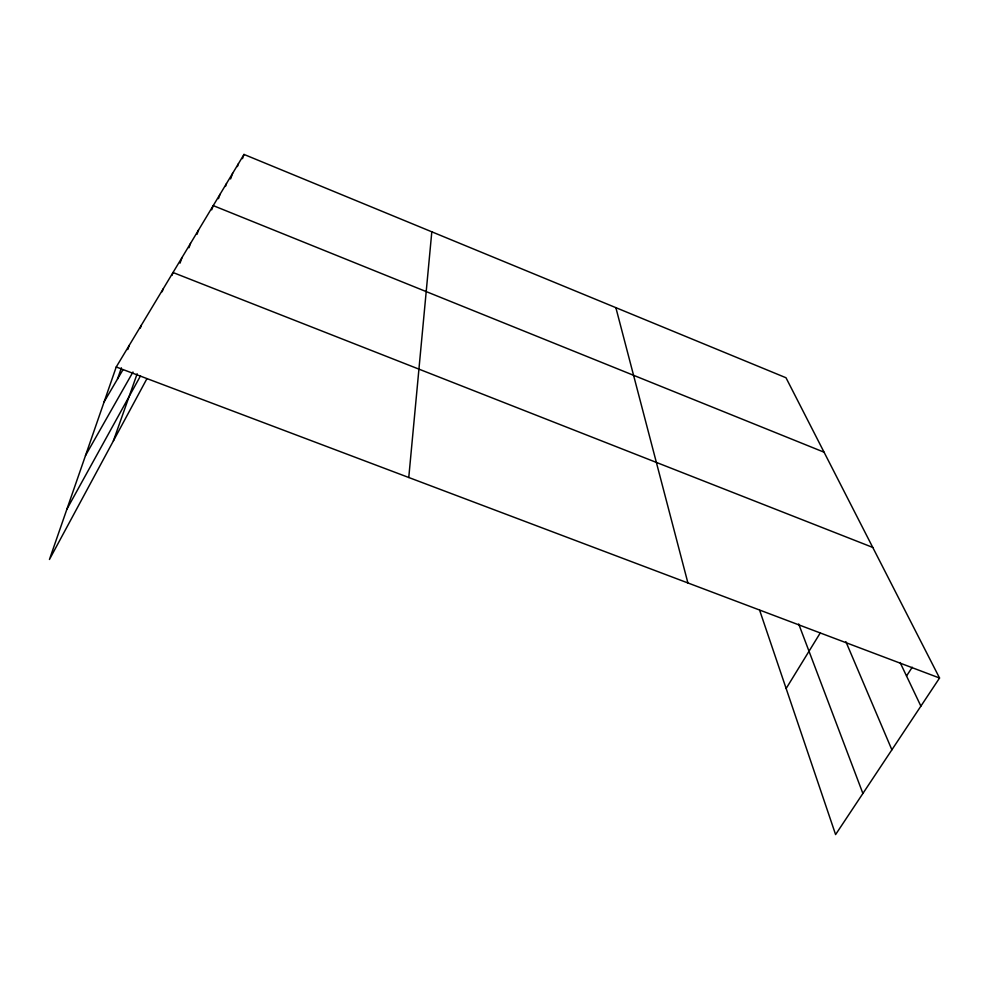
<?xml version="1.0" encoding="UTF-8"?>
<svg xmlns="http://www.w3.org/2000/svg" width="989" height="989" viewBox="0 0 989 989"><rect width="100%" height="100%" fill="white"/><g stroke="black" fill="none" stroke-linecap="round" stroke-linejoin="round"><path stroke-width="1.48" d="M408.766 477.489L431.81 231.809M759.663 610.312L835.594 834.568L939.55 678.021L785.995 377.749L243.999 154.432L116.232 366.981L49.45 559.477L146.854 378.824M117.481 379.071L121.4 367.834M127.766 349.562L129.238 345.346M140.339 328.076L141.328 325.233M162.147 291.755L163.148 288.936M113.401 440.859L137.162 373.78M171.999 275.387L173.013 272.519L872.768 547.424M180.035 263.136L182.025 257.548M188.973 247.732L190.506 243.43M197.009 234.319L198.505 230.116M211.72 209.829L213.228 205.613L824.06 452.196M218.458 198.665L220.028 194.314M225.455 186.427L226.481 183.583M230.598 178.935L232.6 173.384M237.397 166.56L238.436 163.68M242.466 158.66L243.999 154.432M66.906 509.162L140.475 375.931M85.499 455.558L132.983 372.012M104.179 401.732L122.896 369.849M786.144 688.505L820.301 632.861M906.53 675.994L912.229 667.241M116.232 366.981L939.55 678.021M900.114 662.531L920.883 706.134M845.892 641.688L891.88 749.81M798.692 623.985L862.89 793.462M615.863 307.653L687.911 582.954"/></g></svg>
